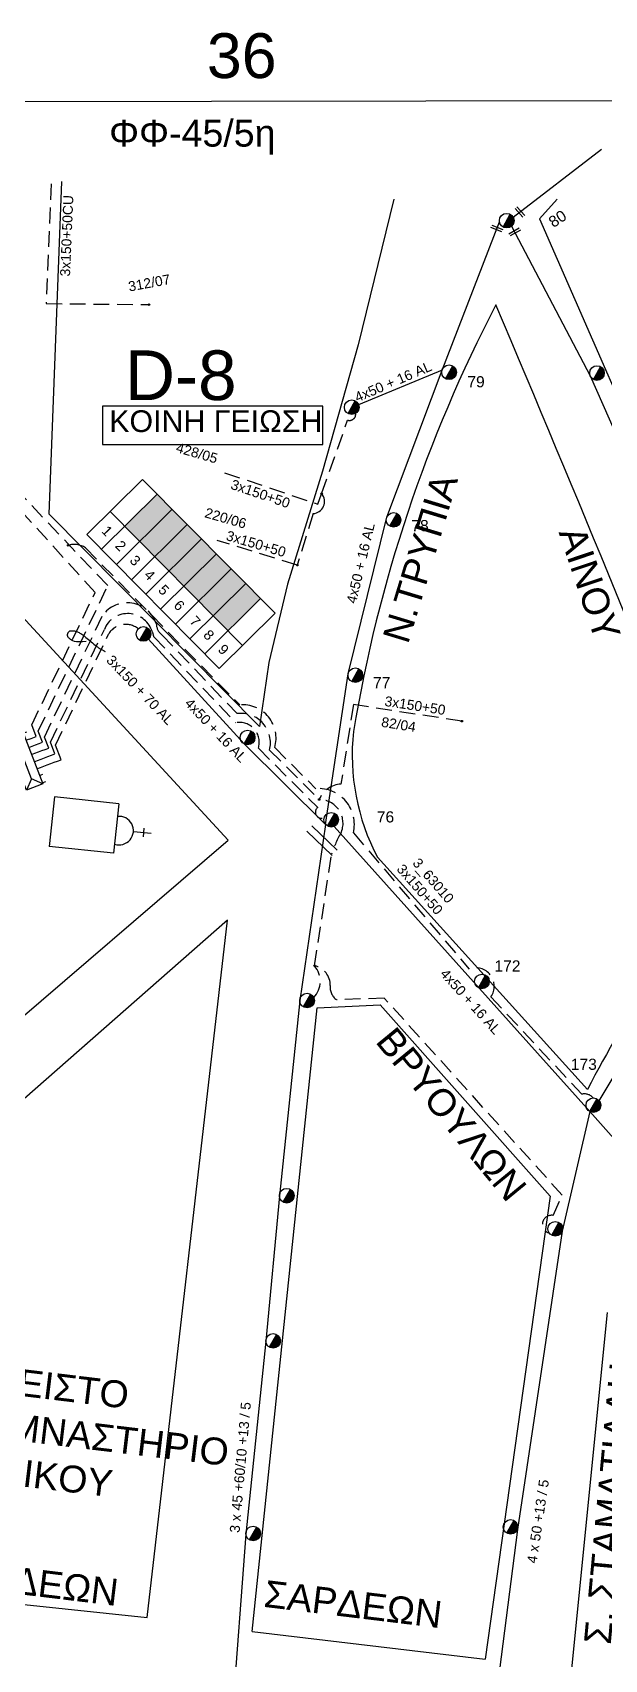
# Model space of a CAD drawing. Header units: millimetres. Extents: x 1421 to 7547, y 822 to 1873.
# Drawn here: x 5638.8 to 5731, y 1601 to 1863.1 of the extents above; entities that cross this region are included whole.
import ezdxf

# ---------------------------------------------------------------- set-up
doc = ezdxf.new("R2010")
doc.units = ezdxf.units.MM
doc.linetypes.add('DASHED', pattern=[19.05, 12.7, -6.35])
doc.layers.get('0').update_dxf_attribs({"lineweight": 30})
for name, color, linetype, lineweight in [('3x150+50', 7, 'Continuous', 30), ('3x45+60_10+13_5', 7, 'Continuous', 30), ('4x50+13_5', 7, 'Continuous', 30), ('Pillar OTE', 7, 'Continuous', 30), ('PINAKIDA', 7, 'DASHED', 30), ('TEXT_ΚΑΛΩΔΙΩΝ', 7, 'Continuous', 30), ('Άγνωστα', 7, 'Continuous', 30), ('Άγνωστο εναέριο καλώδιο', 7, 'Continuous', 30), ('Γυμνά εναέρια ΧΤ και ΦΟΠ (3Φ)   4x50+16AL', 7, 'Continuous', 30), ('Επιγραφές - Σχήματα', 7, 'Continuous', 30), ('Καλώδια ΧΤ   3x150+50CU', 7, 'DASHED', 30), ('Καλώδια ΧΤ   3x150+70AL', 7, 'DASHED', 30), ('Μηχανική τομή', 7, 'Continuous', 30), ('Στύλος ΦΜ', 7, 'Continuous', 30), ('Στύλος ΦΜ @ 1', 7, 'Continuous', 30), ('Συνδέσεις', 7, 'Continuous', 30), ('Τομή', 7, 'Continuous', 30), ('Υποσταθμός πόλεως', 7, 'Continuous', 30), ('Υπόβαθρο ΔΕΗ', 7, 'Continuous', 30)]:
    doc.layers.add(name, color=color, linetype=linetype, lineweight=lineweight)
doc.styles.add('arial', font='arial.ttf')
doc.styles.get("Standard").update_dxf_attribs({"font": 'arial.ttf'})
doc.linetypes.add('SYN_LINE', pattern='A,0.5,-0.0001,["/\\/\\/\\/",Standard,S=0.1,R=0,X=0,Y=-0.05],-0.25', length=0.7501)

# ---------------------------------------------------------------- blocks, each defined once
blk = doc.blocks.new('ΥΠΑΡΧΩΝ ΤΣΙΜΕΝΤΕΝΙΟΣ ΣΤΥΛΟΣ')
at = {"layer": 'Στύλος ΦΜ'}
blk.add_hatch(color=7, dxfattribs=at).paths.add_polyline_path([(-1.29, -2.28, 0.574793), (2.62, 0, 0.268822), (1.3, 2.27)])
at = {"layer": 'Στύλος ΦΜ', "color": 7}
blk.add_line((-1.29, -2.28), (1.3, 2.27), dxfattribs=at)
blk.add_circle((0, 0), 2.62, dxfattribs=at)
at = {"layer": 'Στύλος ΦΜ', "flags": 4}
for tag, p in [('ΑΡΙΘΜΟΣ', (-4.68, 8.05)), ('ΤΥΠΟΣ', (-4.91, 3.03))]:
    blk.add_attdef(tag, p, '', height=4, dxfattribs=at)
blk = doc.blocks.new('ΥΠΟΣΤΑΘΜΟΣ ΠΟΛΕΩΣ 9 ΑΝΑΧΩΡΗΣΕΩΝ')
at = {"layer": 'Υποσταθμός πόλεως', "ltscale": 40}
for p, q in [((-9.63, -2.82), (-9.63, -4)), ((-7.12, -2.82), (-7.12, -4)), ((-4.84, -2.82), (-4.84, -4)), ((-2.36, -2.82), (-2.36, -4)), ((0.09, -2.82), (0.09, -4)), ((2.55, -2.82), (2.55, -4)), ((5.02, -2.82), (5.02, -4)), ((7.48, -2.82), (7.48, -4)), ((9.61, -2.82), (9.61, -4))]:
    blk.add_line(p, q, dxfattribs=at)
blk.add_lwpolyline([(-10.02, 2.82), (10.02, 2.82), (10.02, -2.82), (-10.02, -2.82)], close=True, dxfattribs=at)
for points in [[(-7.21, 0), (-10.02, 2.82)], [(-10.02, -2.82), (-7.21, 0)], [(-7.21, 0), (7.21, 0)], [(7.21, 0), (10.02, 2.82)], [(10.02, -2.82), (7.21, 0)]]:
    blk.add_lwpolyline(points, dxfattribs=at)
at = {"layer": 'Υποσταθμός πόλεως', "linetype": 'SYN_LINE', "ltscale": 40, "flags": 1}
for tag, p in [('ΜΕΤΑΣΧΗΜΑΤΙΣΜΟΣ', (10.79, 1.71)), ('ΙΣΧΥΣ', (10.77, -1.08)), ('ΑΡΙΘΜΟΣ', (10.89, -3.8))]:
    blk.add_attdef(tag, p, '', height=1.8, dxfattribs=at)
blk = doc.blocks.new('_ΣΥΝΔΕΣΗ')
at = {"layer": 'Συνδέσεις', "linetype": 'SYN_LINE', "ltscale": 40}
blk.add_hatch(color=256, dxfattribs=at).paths.add_polyline_path([(0.5, 0, 1), (-0.5, 0, 1)])
at = {"layer": 'Συνδέσεις'}
blk.add_circle((0, 0), 0.5, dxfattribs=at)
blk = doc.blocks.new('ΜΗΧΑΝΙΚΗ ΤΟΜΗ')
at = {"layer": 'Μηχανική τομή', "lineweight": -3, "ltscale": 40}
for p, q in [((-3.8, 1.2), (3.8, 1.2)), ((3.8, -0.4), (-3.8, -0.4))]:
    blk.add_line(p, q, dxfattribs=at)
blk = doc.blocks.new('ΤΟΜΗ')
at = {"layer": 'Τομή', "lineweight": -3, "ltscale": 40}
for p, q in [((-11.4, 1.1), (11.4, 1.1)), ((11.4, -3.6), (-11.4, -3.6))]:
    blk.add_line(p, q, dxfattribs=at)

msp = doc.modelspace()

# ---------------------------------------------------------------- hatches: boundary and pattern name
at = {"layer": 'Καλώδια ΧΤ   3x150+50CU', "linetype": 'DASHED', "lineweight": -3, "ltscale": 0.2}
h = msp.add_hatch(color=2, dxfattribs=at)
h.dxf.hatch_style = 1
h.paths.add_polyline_path([(5653.67, 1783.56), (5656.09, 1781.12), (5661.32, 1786.3), (5658.9, 1788.74)])
h = msp.add_hatch(color=1, dxfattribs=at)
h.dxf.hatch_style = 1
h.paths.add_polyline_path([(5656.09, 1781.12), (5658.51, 1778.67), (5663.74, 1783.86), (5661.32, 1786.3)])
h = msp.add_hatch(color=6, dxfattribs=at)
h.dxf.hatch_style = 1
h.paths.add_polyline_path([(5666.06, 1781.52), (5663.74, 1783.86), (5658.51, 1778.67), (5660.83, 1776.33)])
h = msp.add_hatch(color=5, dxfattribs=at)
h.dxf.hatch_style = 1
h.paths.add_polyline_path([(5663.21, 1773.92), (5668.44, 1779.11), (5666.06, 1781.52), (5660.83, 1776.33)])
h = msp.add_hatch(color=85, dxfattribs=at)
h.dxf.hatch_style = 1
h.paths.add_polyline_path([(5670.83, 1776.7), (5668.44, 1779.11), (5663.21, 1773.92), (5665.6, 1771.51)])
h = msp.add_hatch(color=30, dxfattribs=at)
h.dxf.hatch_style = 1
h.paths.add_polyline_path([(5673.18, 1774.33), (5670.83, 1776.7), (5665.6, 1771.51), (5667.94, 1769.13)])
h = msp.add_hatch(color=62, dxfattribs=at)
h.dxf.hatch_style = 1
h.paths.add_polyline_path([(5667.94, 1769.13), (5670.33, 1766.73), (5675.57, 1771.92), (5673.18, 1774.33)])

# ---------------------------------------------------------------- linework, layer by layer
at = {"color": 5, "linetype": 'DASHED', "lineweight": -3, "ltscale": 0.2}
msp.add_lwpolyline([(5722.1, 1669.7, -0.972507), (5722.7, 1672.54), (5724.18, 1675.82), (5695.5, 1707.54), (5687.82, 1707.28, -0.281456), (5686.8, 1709.58, 0.362085), (5684.28, 1712.74)], format="xyb", dxfattribs=at)
at = {"layer": '3x150+50', "color": 5, "linetype": 'DASHED', "lineweight": -3, "ltscale": 0.2}
msp.add_lwpolyline([(5708, 1752.15), (5690.53, 1754.83), (5688.52, 1742.02, 0.285559), (5685.01, 1739.54)], format="xyb", dxfattribs=at)
at = {"layer": '3x45+60_10+13_5', "color": 6, "lineweight": -3, "ltscale": 0.2}
msp.add_lwpolyline([(5686.05, 1735.53), (5681.89, 1707.18), (5678.6, 1675.71), (5676.42, 1652.29), (5673.19, 1621.17), (5670.98, 1592)], dxfattribs=at)
at = {"layer": '4x50+13_5', "color": 30, "lineweight": -3, "ltscale": 0.2}
msp.add_lwpolyline([(5716.02, 1831.92), (5728.68, 1807.81), (5741.52, 1778.74), (5746.85, 1766.49), (5762.36, 1733.72)], dxfattribs=at)
at = {"layer": '4x50+13_5', "color": 5, "lineweight": -3, "ltscale": 0.2}
msp.add_lwpolyline([(5728.62, 1689.27), (5724.18, 1670.01), (5716.96, 1621.95), (5712.23, 1585.12)], dxfattribs=at)
at = {"layer": 'Pillar OTE', "lineweight": -3, "ltscale": 40}
for points in [[(5647.58, 1782.21), (5656.55, 1791.11), (5677.91, 1769.56), (5668.91, 1760.65), (5647.58, 1782.21)], [(5649.92, 1779.85), (5658.9, 1788.74)], [(5651.33, 1785.93), (5672.66, 1764.37)], [(5652.34, 1777.4), (5661.32, 1786.3)], [(5654.75, 1774.95), (5663.74, 1783.86)], [(5657.07, 1772.61), (5666.06, 1781.52)], [(5659.46, 1770.2), (5668.44, 1779.11)], [(5661.84, 1767.79), (5670.83, 1776.7)], [(5664.19, 1765.42), (5673.18, 1774.33)], [(5666.57, 1763.01), (5675.57, 1771.92)]]:
    msp.add_lwpolyline(points, dxfattribs=at)
at = {"layer": 'PINAKIDA', "linetype": 'Continuous', "lineweight": -3, "ltscale": 0.2}
msp.add_lwpolyline([(5474.15, 1851.64), (7546.99, 1855.83), (7546.99, 826.44), (5474.15, 822.25)], close=True, dxfattribs=at)
at = {"layer": 'Άγνωστα', "lineweight": -3}
msp.add_lwpolyline([(5647.46, 1765), (5646.85, 1764.94), (5646.34, 1764.92), (5645.92, 1764.95), (5645.59, 1765.02), (5645.32, 1765.11), (5645.11, 1765.21), (5644.94, 1765.32), (5644.81, 1765.43), (5644.71, 1765.53), (5644.63, 1765.61), (5644.56, 1765.69), (5644.52, 1765.76), (5644.49, 1765.83), (5644.47, 1765.89), (5644.46, 1765.96), (5644.46, 1766.03), (5644.47, 1766.1), (5644.48, 1766.17), (5644.49, 1766.25), (5644.51, 1766.32), (5644.54, 1766.39), (5644.57, 1766.46), (5644.61, 1766.52), (5644.66, 1766.58), (5644.71, 1766.62), (5644.77, 1766.66), (5644.84, 1766.69), (5644.92, 1766.71), (5645, 1766.73), (5645.08, 1766.74), (5645.18, 1766.74), (5645.27, 1766.74), (5645.37, 1766.73), (5645.48, 1766.72), (5645.58, 1766.7), (5645.7, 1766.68), (5645.81, 1766.65), (5645.93, 1766.61), (5646.06, 1766.56), (5646.18, 1766.5), (5646.31, 1766.44), (5646.45, 1766.36), (5646.59, 1766.28), (5646.74, 1766.18), (5646.9, 1766.07), (5647.06, 1765.95), (5647.23, 1765.81), (5647.42, 1765.66), (5647.62, 1765.5), (5647.82, 1765.32), (5648.03, 1765.14), (5648.25, 1764.96), (5648.46, 1764.77), (5648.68, 1764.59), (5648.89, 1764.42), (5649.09, 1764.26), (5649.28, 1764.12), (5649.47, 1763.99), (5649.64, 1763.88), (5649.8, 1763.78), (5649.94, 1763.7), (5650.07, 1763.63), (5650.18, 1763.57), (5650.27, 1763.52), (5650.35, 1763.48), (5650.4, 1763.45), (5650.44, 1763.43), (5650.47, 1763.42), (5650.49, 1763.41), (5650.5, 1763.41), (5650.5, 1763.4), (5650.5, 1763.4), (5650.5, 1763.4), (5650.5, 1763.4), (5650.5, 1763.4), (5650.5, 1763.4), (5650.5, 1763.4), (5650.5, 1763.4), (5650.5, 1763.4), (5650.5, 1763.4)], dxfattribs=at)
at = {"layer": 'Άγνωστο εναέριο καλώδιο', "color": 30, "lineweight": -3, "ltscale": 0.2}
msp.add_arc((5683.91, 1787.55), 1.96, 273.1572, 40.3408, dxfattribs=at)
at = {"layer": 'Γυμνά εναέρια ΧΤ και ΦΟΠ (3Φ)   4x50+16AL', "color": 30, "lineweight": -3, "ltscale": 0.2}
for points in [[(5716.27, 1833.34), (5730.53, 1844.29)], [(5686.05, 1735.53), (5689.68, 1759.8), (5695.9, 1785.01), (5704.81, 1808.68), (5714.06, 1832.62)], [(5704.81, 1808.68), (5691.37, 1803.13)], [(5657.47, 1765.4), (5672.9, 1748.51), (5686.05, 1735.53)]]:
    msp.add_lwpolyline(points, dxfattribs=at)
at = {"layer": 'Γυμνά εναέρια ΧΤ και ΦΟΠ (3Φ)   4x50+16AL', "color": 85, "lineweight": -3, "ltscale": 0.2}
msp.add_lwpolyline([(5687.44, 1735.21), (5728.62, 1689.27), (5750.07, 1665.15), (5766.45, 1645.61), (5785.75, 1624.62), (5799, 1612.07)], dxfattribs=at)
at = {"layer": 'Γυμνά εναέρια ΧΤ και ΦΟΠ (3Φ)   4x50+16AL', "color": 6, "lineweight": -3, "ltscale": 0.2}
msp.add_lwpolyline([(5730.15, 1690.99), (5735.03, 1699.17), (5741.92, 1711.01), (5745.67, 1715.72), (5756.3, 1726.26), (5761.75, 1731.81)], dxfattribs=at)
at = {"layer": 'Επιγραφές - Σχήματα', "color": 190, "lineweight": -3}
msp.add_lwpolyline([(5650.09, 1796.75), (5685.6, 1796.75), (5685.6, 1802.92), (5650.09, 1802.92)], close=True, dxfattribs=at)
at = {"layer": 'Καλώδια ΧΤ   3x150+50CU', "color": 27, "lineweight": -3, "ltscale": 0.2}
msp.add_lwpolyline([(5641.83, 1838.7), (5641.03, 1819.44), (5657.58, 1819.26)], dxfattribs=at)
at = {"layer": 'Καλώδια ΧΤ   3x150+50CU', "color": 30, "lineweight": -3, "ltscale": 0.2}
msp.add_lwpolyline([(5669.77, 1792.19), (5684.82, 1787.12), (5685.4, 1788.81), (5689.6, 1800.65, 0.539748), (5690.9, 1801.76)], format="xyb", dxfattribs=at)
msp.add_lwpolyline([(5684.02, 1785.59), (5681.48, 1777.29), (5668.56, 1781.27)], dxfattribs=at)
at = {"layer": 'Καλώδια ΧΤ   3x150+70AL', "color": 10, "lineweight": -3, "ltscale": 0.2}
msp.add_lwpolyline([(5638.32, 1749.28), (5638.87, 1749.5), (5639.43, 1749.71), (5638.71, 1751.58), (5648.9, 1772.9), (5632, 1791.49, -0.453643), (5626.74, 1798.58), (5618.99, 1803.5), (5612.79, 1808.92)], format="xyb", dxfattribs=at)
at = {"layer": 'Καλώδια ΧΤ   3x150+70AL', "color": 6, "lineweight": -3, "ltscale": 0.2}
for points in [[(5638.76, 1748.13), (5639.32, 1748.34), (5639.87, 1748.56), (5640.42, 1748.77), (5639.74, 1750.56), (5650.94, 1773.99), (5632.22, 1793.72, -1.422329), (5630.39, 1795.42)], [(5644.56, 1780.5, -0.218678), (5647.34, 1780.09), (5672.22, 1754.77, -0.531552), (5677.84, 1747.91), (5684.49, 1741.28, -0.510454), (5690.52, 1734.18), (5709.2, 1712.23, -0.74456), (5712.68, 1707.76), (5727.32, 1692.06, -0.293459), (5729.15, 1691.47)]]:
    msp.add_lwpolyline(points, format="xyb", dxfattribs=at)
at = {"layer": 'Καλώδια ΧΤ   3x150+70AL', "color": 5, "lineweight": -3, "ltscale": 0.2}
for points in [[(5639.2, 1746.98), (5639.76, 1747.2), (5640.31, 1747.41), (5640.86, 1747.62), (5641.42, 1747.83), (5640.74, 1749.61), (5650.07, 1769.13, -0.623784), (5658.77, 1767.78, 0.226096), (5659.66, 1766.09), (5671.78, 1753.37, -0.527095), (5677.02, 1747.5), (5685.01, 1739.54)], [(5684.14, 1707.63, 0.377896), (5684.28, 1712.74), (5687, 1730.72, -0.049389), (5688.61, 1734.35, 0.52585), (5685.01, 1739.53)]]:
    msp.add_lwpolyline(points, format="xyb", dxfattribs=at)
at = {"layer": 'Καλώδια ΧΤ   3x150+70AL', "color": 85, "lineweight": -3, "ltscale": 0.2}
msp.add_lwpolyline([(5639.64, 1745.84), (5640.19, 1746.05), (5640.75, 1746.27), (5641.3, 1746.48), (5641.85, 1746.69), (5642.41, 1746.9), (5641.7, 1748.76), (5650.39, 1766.94, -0.663777), (5657.89, 1767.07, -0.067535), (5658.38, 1765.75), (5671.58, 1751.9, -0.565401), (5675.21, 1747.8), (5684.78, 1738.26, 0.911996), (5685.83, 1736.62)], format="xyb", dxfattribs=at)
at = {"layer": 'Καλώδια ΧΤ   3x150+70AL', "color": 30, "lineweight": -3, "ltscale": 0.2}
msp.add_lwpolyline([(5640.08, 1744.68), (5640.64, 1744.89), (5641.19, 1745.11), (5641.75, 1745.32), (5642.3, 1745.53), (5642.85, 1745.74), (5643.41, 1745.95), (5642.52, 1748.28), (5651.05, 1766.15, -0.461792), (5655.85, 1767.04)], format="xyb", dxfattribs=at)
at = {"layer": 'Υπόβαθρο ΔΕΗ', "lineweight": -3, "ltscale": 0.2}
for p, q in [((5656.7, 1734.22), (5656.64, 1733.51)), ((5656.76, 1734.94), (5656.7, 1734.22))]:
    msp.add_line(p, q, dxfattribs=at)
for points in [[(5697.02, 1836.26), (5691.29, 1812.79), (5685.54, 1792.45), (5679.93, 1774.25), (5676.88, 1761.6), (5675.4, 1751.28), (5641.51, 1785.52), (5643.52, 1839.1)], [(5723.34, 1836.26), (5720.53, 1833.1), (5742.94, 1781.96)], [(5626.67, 1703.47), (5632.52, 1700.58), (5670.35, 1733), (5635.23, 1771.14), (5626.67, 1703.47)], [(5642.35, 1739.98), (5641.5, 1731.99)], [(5652.74, 1738.87), (5642.35, 1739.98)], [(5652.74, 1738.87), (5651.88, 1730.88)], [(5655.07, 1734.37), (5657.94, 1734.12)], [(5651.88, 1730.88), (5641.5, 1731.99)], [(5728.27, 1692.83), (5694.42, 1730.23)], [(5670.23, 1720.09), (5624.58, 1680.07)], [(5657.28, 1607.76), (5670.23, 1720.09)], [(5684.7, 1705.98), (5694.86, 1706.44)], [(5694.86, 1706.44), (5722.22, 1675.62), (5711.77, 1601.03)], [(5674.22, 1605.52), (5684.7, 1705.98)], [(5731.41, 1656.88), (5725.63, 1598.97)], [(5617.61, 1611.96), (5657.28, 1607.76)], [(5674.22, 1605.52), (5711.77, 1601.03)]]:
    msp.add_lwpolyline(points, dxfattribs=at)
for centre, radius, start, end in [((5916.83, 1713.14), 229.35, 152.4487, 170.6243), ((1822.43, 166.52), 4227.5, 21.6529, 23.01313), ((5725.35, 1746.65), 35.02, 173.687, 207.9593), ((5652.78, 1734.53), 2.3, 251.3626, 96.4212), ((5859.65, 1626.31), 147.26, 137.1856, 153.1471)]:
    msp.add_arc(centre, radius, start, end, dxfattribs=at)

# ---------------------------------------------------------------- block references
at = {"layer": 'Μηχανική τομή', "lineweight": -3, "xscale": 0.249999999999919, "yscale": 0.249999999999919, "zscale": 0.249999999999919}
for p, rotation in [((5717.29, 1834.12), 311.6448367584644), ((5713.59, 1831.44), 338.4578888687266), ((5716.56, 1830.89), 29.67638679999716)]:
    msp.add_blockref('ΜΗΧΑΝΙΚΗ ΤΟΜΗ', p, dxfattribs=dict(at, rotation=rotation))
at = {"layer": 'Στύλος ΦΜ @ 1', "lineweight": -3, "ltscale": 40, "xscale": 0.4499999999998181, "yscale": 0.4499999999998181, "zscale": 0.4499999999998181}
for p in [(5715.23, 1832.79), (5690.25, 1802.74), (5656.69, 1766.21), (5673.48, 1749.53), (5683.06, 1707.16), (5679.78, 1675.72), (5723.06, 1670.38), (5677.59, 1652.33), (5674.36, 1621.3), (5715.85, 1622.37)]:
    msp.add_blockref('ΥΠΑΡΧΩΝ ΤΣΙΜΕΝΤΕΝΙΟΣ ΣΤΥΛΟΣ', p, dxfattribs=at)
at = {"layer": 'Στύλος ΦΜ @ 1', "lineweight": -3, "ltscale": 40}
ref = msp.add_blockref('ΥΠΑΡΧΩΝ ΤΣΙΜΕΝΤΕΝΙΟΣ ΣΤΥΛΟΣ', (5705.94, 1808.36), dxfattribs=dict(at, xscale=0.4499999999998181, yscale=0.4499999999998181, zscale=0.4499999999998181))
ref.add_attrib('ΤΥΠΟΣ', '79', (5708.89, 1805.94), dxfattribs={"layer": 'Στύλος ΦΜ', "height": 1.8, "flags": 4})
ref = msp.add_blockref('ΥΠΑΡΧΩΝ ΤΣΙΜΕΝΤΕΝΙΟΣ ΣΤΥΛΟΣ', (5729.78, 1808.24), dxfattribs=dict(at, xscale=0.4499999999998181, yscale=0.4499999999998181, zscale=0.4499999999998181))
ref.add_attrib('ΤΥΠΟΣ', '100', (5732.02, 1809.15), dxfattribs={"layer": 'Στύλος ΦΜ', "height": 1.8, "flags": 4})
ref = msp.add_blockref('ΥΠΑΡΧΩΝ ΤΣΙΜΕΝΤΕΝΙΟΣ ΣΤΥΛΟΣ', (5697, 1784.59), dxfattribs=dict(at, xscale=0.4499999999998181, yscale=0.4499999999998181, zscale=0.4499999999998181))
ref.add_attrib('ΤΥΠΟΣ', '78', (5699.86, 1782.76), dxfattribs={"layer": 'Στύλος ΦΜ', "height": 1.8, "flags": 4})
ref = msp.add_blockref('ΥΠΑΡΧΩΝ ΤΣΙΜΕΝΤΕΝΙΟΣ ΣΤΥΛΟΣ', (5690.84, 1759.57), dxfattribs=dict(at, xscale=0.4499999999998181, yscale=0.4499999999998181, zscale=0.4499999999998181))
ref.add_attrib('ΤΥΠΟΣ', '77', (5693.69, 1757.47), dxfattribs={"layer": 'Στύλος ΦΜ', "height": 1.8, "flags": 4})
ref = msp.add_blockref('ΥΠΑΡΧΩΝ ΤΣΙΜΕΝΤΕΝΙΟΣ ΣΤΥΛΟΣ', (5686.95, 1736.28), dxfattribs=dict(at, xscale=0.4499999999998181, yscale=0.4499999999998181, zscale=0.4499999999998181))
ref.add_attrib('ΤΥΠΟΣ', '76', (5694.3, 1735.84), dxfattribs={"layer": 'Στύλος ΦΜ', "height": 1.8, "flags": 4})
ref = msp.add_blockref('ΥΠΑΡΧΩΝ ΤΣΙΜΕΝΤΕΝΙΟΣ ΣΤΥΛΟΣ', (5711.24, 1710.23), dxfattribs=dict(at, xscale=0.4499999999998181, yscale=0.4499999999998181, zscale=0.4499999999998181))
ref.add_attrib('ΤΥΠΟΣ', '172', (5713.26, 1711.83), dxfattribs={"layer": 'Στύλος ΦΜ', "height": 1.8, "flags": 4})
ref = msp.add_blockref('ΥΠΑΡΧΩΝ ΤΣΙΜΕΝΤΕΝΙΟΣ ΣΤΥΛΟΣ', (5729.2, 1690.3), dxfattribs=dict(at, xscale=0.4499999999998181, yscale=0.4499999999998181, zscale=0.4499999999998181))
ref.add_attrib('ΤΥΠΟΣ', '173', (5725.56, 1695.99), dxfattribs={"layer": 'Στύλος ΦΜ', "height": 1.8, "flags": 4})
at = {"layer": 'Συνδέσεις', "lineweight": -3, "xscale": 0.25, "yscale": 0.25, "zscale": 0.25, "rotation": 10.34819755673096}
msp.add_blockref('_ΣΥΝΔΕΣΗ', (5657.59, 1819.26), dxfattribs=at)
at = {"layer": 'Συνδέσεις', "lineweight": -3, "xscale": 0.25, "yscale": 0.25, "zscale": 0.25}
for p in [(5685.4, 1788.82), (5644.56, 1780.5), (5681.48, 1777.29), (5708, 1752.16), (5685.01, 1739.54), (5684.28, 1712.74)]:
    msp.add_blockref('_ΣΥΝΔΕΣΗ', p, dxfattribs=at)
at = {"layer": 'Τομή', "lineweight": -3, "xscale": 0.2499999999998873, "yscale": 0.2499999999998873, "zscale": 0.2499999999998873, "rotation": 316.1121705842689}
msp.add_blockref('ΤΟΜΗ', (5685.69, 1733.14), dxfattribs=at)
at = {"layer": 'Υποσταθμός πόλεως', "lineweight": -3, "xscale": 0.4999999999999997, "yscale": 0.4999999999999997, "zscale": 0.4999999999999997, "rotation": 110.9506193949099}
msp.add_blockref('ΥΠΟΣΤΑΘΜΟΣ ΠΟΛΕΩΣ 9 ΑΝΑΧΩΡΗΣΕΩΝ', (5637.35, 1746.23), dxfattribs=at)

# ---------------------------------------------------------------- texts
at = {"linetype": 'Continuous', "lineweight": -3, "ltscale": 0.2}
msp.add_text('36', height=7.228, dxfattribs=at).set_placement((5666.92, 1855.76))
at = {"lineweight": -3, "ltscale": 40, "insert": (5651.16, 1849.05), "char_height": 4, "width": 51.2353, "attachment_point": 1, "style": 'arial'}
msp.add_mtext('{\\H1.083x;ΦΦ-45/5η}', dxfattribs=at)
at = {"lineweight": -3, "ltscale": 40, "char_height": 4, "attachment_point": 1, "style": 'arial'}
for s, insert, width, rotation in [('{\\H1.083x;Ν.ΤΡΥΠΙΑ}', (5695.18, 1765.69), 35.3422, 73.1363), ('{\\H1.083x;ΑΙΝΟΥ}', (5727.69, 1783.96), 35.3422, 288.5482), ('{\\H1.083x;ΒΡΥΟΥΛΩΝ}', (5697.28, 1703.27), 35.3422, 309.4151), ('{\\H1.083x;ΚΛΕΙΣΤΟ ΓΥΜΝΑΣΤΗΡΙΟ ΙΩΝΙΚΟΥ}', (5628.82, 1648.8), 35.3422, 353.1035), ('{\\H1.083x;Σ. ΣΤΑΜΑΤΙΑΔΗ (ΡΑΙΔΕΣΤΟΥ)}', (5727.67, 1603.71), 53.8262, 84.6975), ('{\\H1.083x;ΣΑΡΔΕΩΝ}', (5624.29, 1617.38), 35.3422, 353.1035), ('{\\H1.083x;ΣΑΡΔΕΩΝ}', (5676.46, 1613.8), 35.3422, 353.1035)]:
    msp.add_mtext(s, dxfattribs=dict(at, insert=insert, width=width, rotation=rotation))
at = {"lineweight": -3, "ltscale": 30, "char_height": 1.63, "width": 11.2573, "attachment_point": 1, "rotation": 314.7468}
for s, insert in [('1', (5650.98, 1783.83)), ('2', (5653.17, 1781.44)), ('3', (5655.51, 1779.07)), ('4', (5657.84, 1776.73)), ('5', (5660.11, 1774.32)), ('6', (5662.6, 1771.84)), ('7', (5665.16, 1769.27)), ('8', (5667.37, 1767.07)), ('9', (5669.73, 1764.73))]:
    msp.add_mtext(s, dxfattribs=dict(at, insert=insert))
at = {"layer": 'TEXT_ΚΑΛΩΔΙΩΝ', "lineweight": -3, "ltscale": 0.2, "style": 'arial'}
for s, rotation, p in [('3x150+50CU', 87.5577, (5644.85, 1823.78)), ('312/07', 10.3482, (5654.41, 1821.37)), ('4x50 + 16 AL', 23.1686, (5691.16, 1803.51)), ('428/05', 344, (5661.81, 1795.54)), ('3x150+50', 341.1803, (5670.62, 1789.63)), ('220/06', 344, (5666.44, 1785.04)), ('3x150+50', 343.5498, (5669.88, 1781.37)), ('4x50 + 16 AL', 76.662, (5690.94, 1771)), ('3x150 + 70 AL', 313.7339, (5650.59, 1761.87)), ('3x150+50', 351.3882, (5695.46, 1754.63)), ('4x50 + 16 AL', 313.7339, (5663.21, 1754.93)), ('82/04', 351, (5694.93, 1751.28)), ('3_63010', 311, (5699.95, 1729.24)), ('3x150+50', 311.11, (5697.39, 1728.26)), ('4x50 + 16 AL', 312.0589, (5704.39, 1711.38)), ('3 x 45 +60/10 +13 / 5', 84.9779, (5672.17, 1621.36)), ('4 x 50 +13 / 5', 81.5298, (5720.05, 1616.41))]:
    msp.add_text(s, height=1.6, rotation=rotation, dxfattribs=at).set_placement(p)
at = {"layer": 'Γυμνά εναέρια ΧΤ και ΦΟΠ (3Φ)   4x50+16AL', "lineweight": -3, "ltscale": 0.2, "style": 'arial'}
msp.add_text('80', height=1.8, rotation=33.5095, dxfattribs=at).set_placement((5722.75, 1831.59))
at = {"layer": 'Επιγραφές - Σχήματα', "color": 190, "lineweight": -3, "insert": (5651.18, 1802.24), "char_height": 3.5, "width": 35.1311, "attachment_point": 1}
msp.add_mtext('KOINH ΓΕΙΩΣΗ', dxfattribs=at)
at = {"layer": 'Υπόβαθρο ΔΕΗ', "lineweight": -3, "insert": (5653.7, 1811.89), "char_height": 8, "attachment_point": 1}
msp.add_mtext_dynamic_manual_height_columns('D-8', width=30.8332, gutter_width=12.5, heights=[0], dxfattribs=at)

doc.saveas('drawing.dxf')
